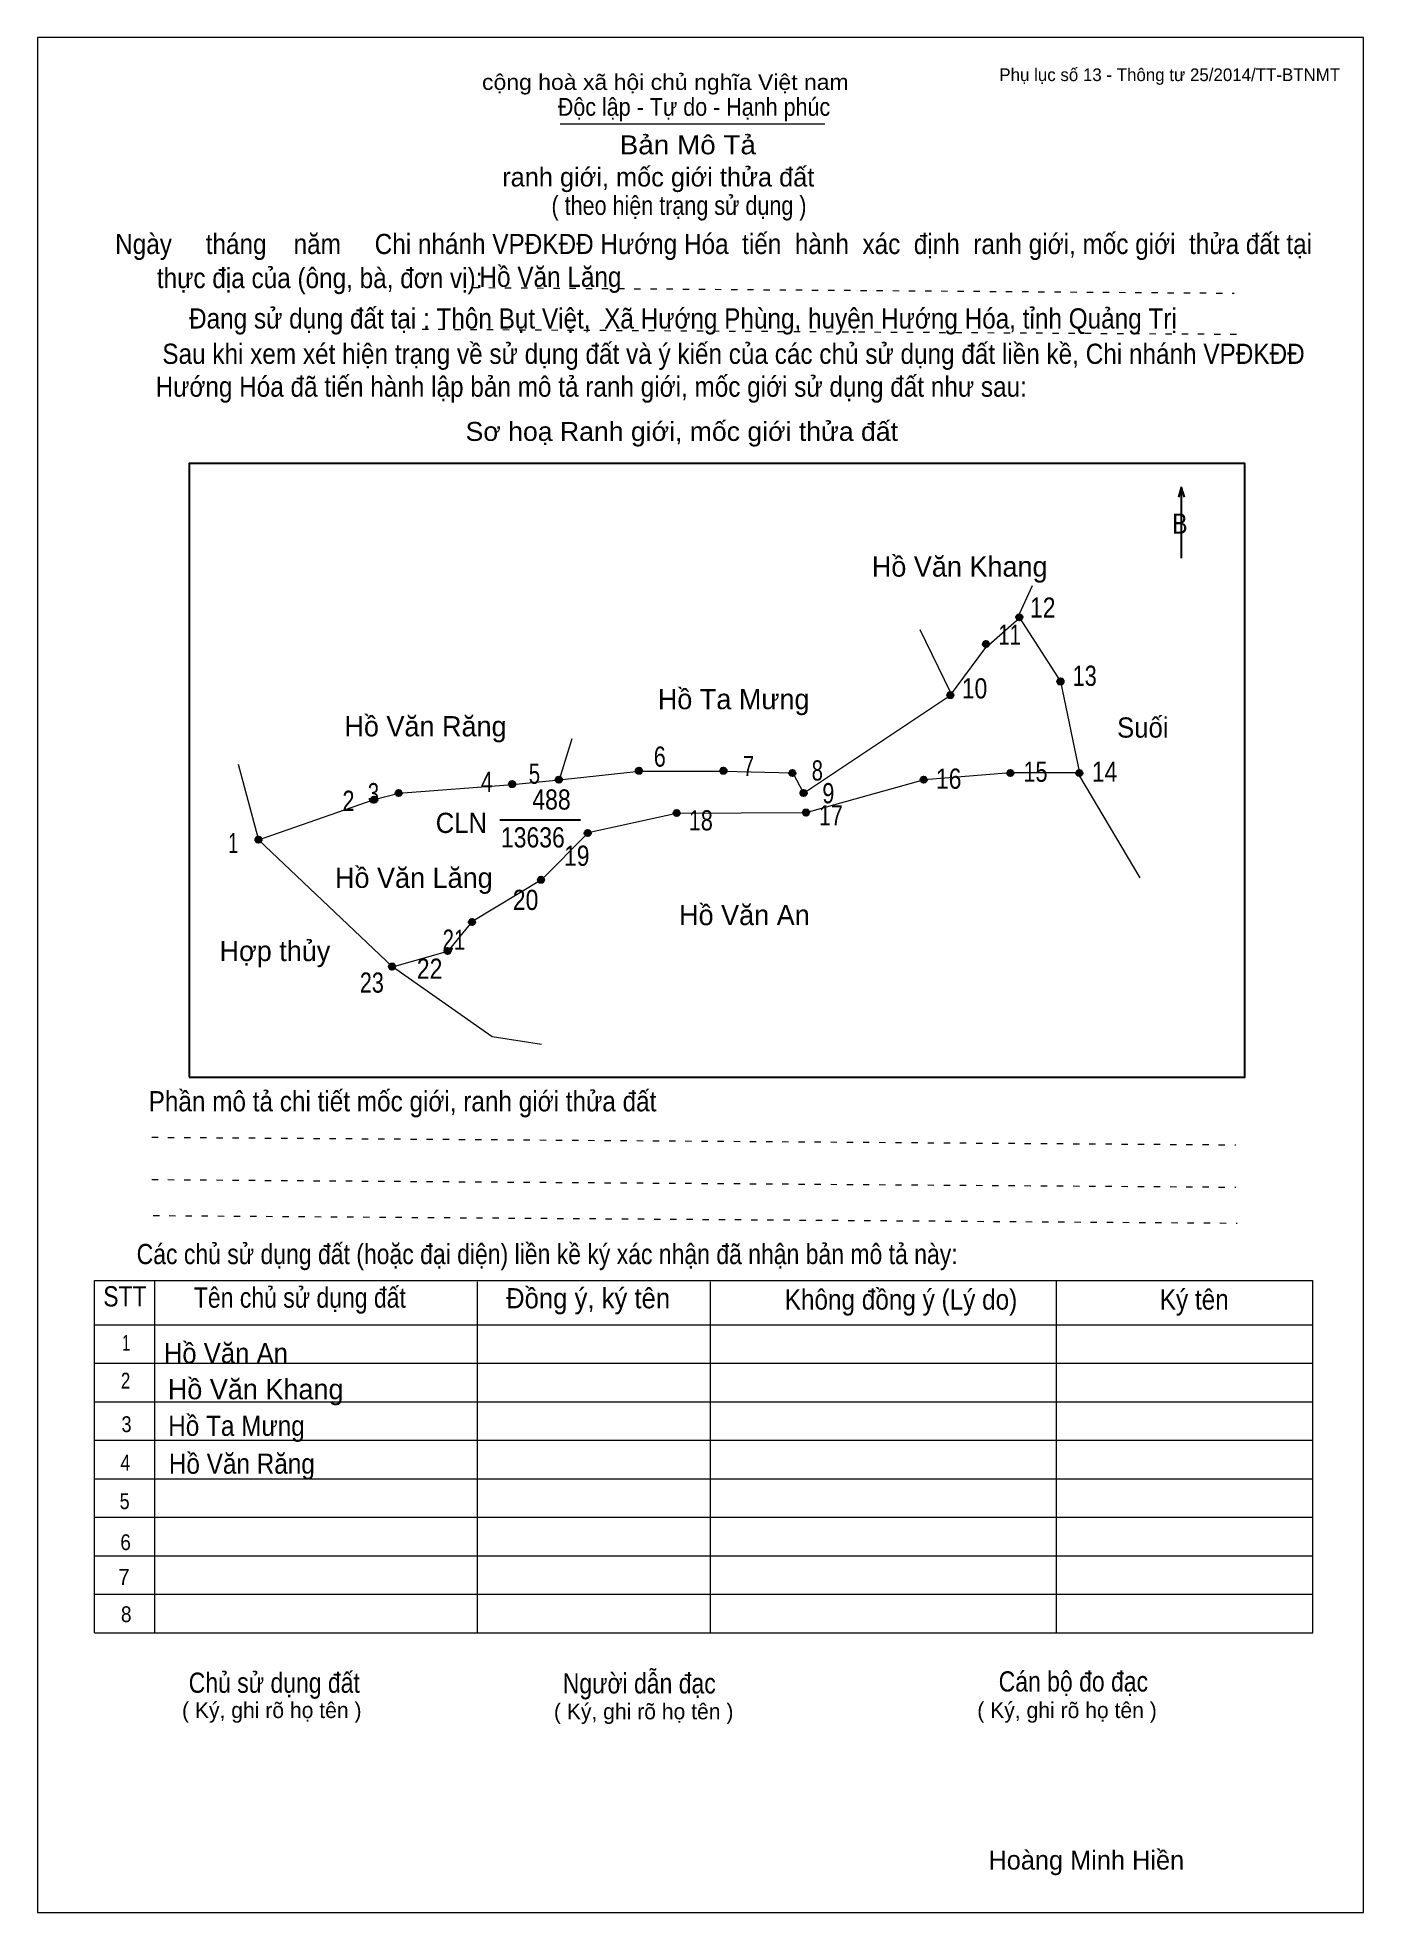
# Model space of a CAD drawing. Header units: centimetres. Extents: x 0 to 21, y 0 to 29.7.
import ezdxf
from ezdxf.enums import TextEntityAlignment as Align

# ---------------------------------------------------------------- set-up
doc = ezdxf.new("R2010")
doc.units = ezdxf.units.CM
doc.header["$LTSCALE"] = 0.13
doc.linetypes.add('DOTTED', pattern=[1.5, 0.3, -1.2])
for name, color, linetype, lineweight in [('1', 7, 'Continuous', 13), ('32', 7, 'Continuous', 25), ('33', 7, 'Continuous', 25), ('6', 7, 'Continuous', 13), ('62', 7, 'Continuous', 13)]:
    doc.layers.add(name, color=color, linetype=linetype, lineweight=lineweight)
doc.layers.add('34', color=7, linetype='Continuous')
doc.layers.add('63', color=7, linetype='Continuous')

msp = doc.modelspace()

# ---------------------------------------------------------------- hatches: boundary and pattern name
at = {"layer": '32'}
for points in [[(15.5988, 20.5156, 1), (15.4988, 20.5156, 1)], [(15.0703, 20.0928, 1), (14.9703, 20.0928, 1)], [(14.5066, 19.2825, 1), (14.4066, 19.2825, 1)], [(16.2509, 19.4995, 1), (16.1509, 19.4995, 1)], [(9.5744, 18.0847, 1), (9.4744, 18.0847, 1)], [(10.9131, 18.0847, 1), (10.8131, 18.0847, 1)], [(7.5663, 17.8733, 1), (7.4663, 17.8733, 1)], [(8.3061, 17.9438, 1), (8.2061, 17.9438, 1)], [(12.0053, 18.0495, 1), (11.9053, 18.0495, 1)], [(14.0839, 17.9438, 1), (13.9839, 17.9438, 1)], [(15.4579, 18.0495, 1), (15.3579, 18.0495, 1)], [(16.55, 18.0495, 1), (16.45, 18.0495, 1)], [(5.382, 17.6267, 1), (5.282, 17.6267, 1)], [(5.7695, 17.7324, 1), (5.6695, 17.7324, 1)], [(12.1814, 17.7324, 1), (12.0814, 17.7324, 1)], [(10.1733, 17.4153, 1), (10.0733, 17.4153, 1)], [(12.2209, 17.4231, 1), (12.1209, 17.4231, 1)], [(3.55, 16.9925, 1), (3.45, 16.9925, 1)], [(8.7641, 17.0982, 1), (8.6641, 17.0982, 1)], [(8.0243, 16.3584, 1), (7.9243, 16.3584, 1)], [(6.9321, 15.689, 1), (6.8321, 15.689, 1)], [(6.5446, 15.231, 1), (6.4446, 15.231, 1)], [(5.6638, 14.9844, 1), (5.5638, 14.9844, 1)]]:
    msp.add_hatch(color=256, dxfattribs=at).paths.add_polyline_path(points)

# ---------------------------------------------------------------- linework, layer by layer
at = {"layer": '1'}
for p, q in [((15.55, 20.57), (15.76, 21.02)), ((14.46, 19.33), (13.98, 20.32)), ((16.5, 18), (17.46, 16.39))]:
    msp.add_line(p, q, dxfattribs=at)
msp.add_lwpolyline([(21, 0), (21, 29.7), (0, 29.7), (0, 0)], close=True, dxfattribs=at)
msp.add_lwpolyline([(14.46, 19.28), (15.02, 20.04), (15.55, 20.51)], dxfattribs=at)
at = {"layer": '32'}
for centre in [(15.5488, 20.5156), (15.0203, 20.0928), (14.4566, 19.2825), (16.2009, 19.4995), (9.5244, 18.0847), (10.8631, 18.0847), (7.5163, 17.8733), (8.2561, 17.9438), (11.9553, 18.0495), (14.0339, 17.9438), (15.4079, 18.0495), (16.5, 18.0495), (5.332, 17.6267), (5.7195, 17.7324), (12.1314, 17.7324), (10.1233, 17.4153), (12.1709, 17.4231), (3.5, 16.9925), (8.7141, 17.0982), (7.9743, 16.3584), (6.8821, 15.689), (6.4946, 15.231), (5.6138, 14.9844)]:
    msp.add_circle(centre, 0.05, dxfattribs=at)
at = {"layer": '33'}
msp.add_line((7.32, 17.31), (8.6, 17.31), dxfattribs=at)
at = {"layer": '6'}
msp.add_line((8.46, 18.59), (8.26, 17.94), dxfattribs=at)
for points in [[(15.55, 20.51), (16.2, 19.5), (16.5, 18.05)], [(8.26, 17.94), (9.53, 18.08), (10.86, 18.08), (11.96, 18.05), (12.13, 17.73), (14.46, 19.28)], [(3.18, 18.19), (3.5, 16.99), (5.62, 14.98), (6.5, 15.23)], [(3.5, 16.99), (5.33, 17.63), (5.72, 17.73), (7.52, 17.87), (8.26, 17.94)], [(16.5, 18.05), (15.41, 18.05), (14.04, 17.94), (12.17, 17.42), (10.12, 17.41), (8.72, 17.1), (7.98, 16.36), (6.88, 15.69), (6.5, 15.23)], [(7.98, 13.75), (7.2, 13.87), (5.62, 14.98)]]:
    msp.add_lwpolyline(points, dxfattribs=at)
at = {"layer": '62'}
for p, q in [((8.28, 28.33), (12.47, 28.33)), ((0.9, 10.01), (20.2, 10.01)), ((0.9, 4.43), (0.9, 10.01)), ((1.86, 4.43), (1.86, 10.01)), ((6.97, 4.43), (6.97, 9.99)), ((10.66, 4.43), (10.66, 9.99)), ((16.14, 4.43), (16.14, 10.01)), ((20.2, 4.43), (20.2, 10.01)), ((0.9, 9.31), (20.2, 9.31)), ((0.9, 8.7), (20.2, 8.7)), ((0.9, 8.09), (20.2, 8.09)), ((0.9, 7.48), (20.2, 7.48)), ((0.9, 6.87), (20.2, 6.87)), ((0.9, 6.26), (20.2, 6.26)), ((0.9, 5.65), (20.2, 5.65)), ((0.9, 5.04), (20.2, 5.04)), ((0.9, 4.43), (20.2, 4.43))]:
    msp.add_line(p, q, dxfattribs=at)
at = {"layer": '62', "linetype": 'DOTTED'}
for p, q in [((6.89, 25.74), (18.95, 25.65)), ((6.09, 25.08), (19.04, 25)), ((1.81, 12.28), (18.98, 12.16)), ((1.81, 11.61), (18.98, 11.49)), ((1.83, 11.04), (19, 10.92))]:
    msp.add_line(p, q, dxfattribs=at)
at = {"layer": '62', "lineweight": 25}
for p, q in [((18.11, 22.58), (18.11, 21.45)), ((18.11, 22.57), (18.07, 22.42)), ((18.11, 22.57), (18.16, 22.42))]:
    msp.add_line(p, q, dxfattribs=at)
msp.add_lwpolyline([(2.4, 13.23), (19.12, 13.23), (19.12, 22.95), (2.4, 22.95)], close=True, dxfattribs=at)

# ---------------------------------------------------------------- texts
at = {"layer": '32'}
for s, width, p in [('12', 0.85, (15.92, 20.51)), ('11', 0.75, (15.395, 20.08)), ('13', 0.8, (16.585, 19.43)), ('10', 0.85, (14.84, 19.23)), ('6', 0.8, (9.855, 18.15)), ('5', 0.75, (7.87, 17.88)), ('7', 0.75, (11.26, 18)), ('8', 0.75, (12.35, 17.93)), ('16', 0.85, (14.43, 17.8)), ('15', 0.8, (15.805, 17.91)), ('14', 0.85, (16.9, 17.91)), ('3', 0.75, (5.32, 17.57)), ('4', 0.8, (7.115, 17.75)), ('9', 0.8, (12.525, 17.57)), ('2', 0.8, (4.925, 17.45)), ('17', 0.8, (12.565, 17.22)), ('18', 0.8, (10.505, 17.14)), ('1', 0.65, (3.1, 16.78)), ('19', 0.85, (8.54, 16.58)), ('20', 0.85, (7.73, 15.88)), ('21', 0.75, (6.595, 15.25)), ('23', 0.8, (5.295, 14.57)), ('22', 0.85, (6.21, 14.79))]:
    msp.add_text(s, height=0.32, dxfattribs=dict(at, width=width)).set_placement(p, align=Align.CENTER)
at = {"layer": '33'}
for s, p in [('Hồ Văn Khang', (14.605, 21.16)), ('Hồ Ta Mưng', (11.025, 19.06)), ('Hồ Văn Răng', (6.145, 18.63)), ('Hồ Văn Lăng', (5.96, 16.23)), ('Hồ Văn An', (11.195, 15.64)), ('Hợp thủy', (3.76, 15.07)), ('Hồ Văn Khang', (3.455, 8.13))]:
    msp.add_text(s, height=0.32, dxfattribs=at).set_placement(p, align=Align.CENTER)
for s, width, p in [('Suối', 0.95, (17.505, 18.61)), ('488', 0.85, (8.14, 17.47)), ('13636', 0.85, (7.845, 16.87))]:
    msp.add_text(s, height=0.32, dxfattribs=dict(at, width=width)).set_placement(p, align=Align.CENTER)
at = {"layer": '33', "width": 0.95}
msp.add_text('CLN', height=0.32, dxfattribs=at).set_placement((7.12, 17.1), align=Align.RIGHT)
at = {"layer": '34'}
for s, width, p in [('Hồ Văn Lăng', 0.9, (7, 25.75)), ('Hồ Văn An', 0.95, (2, 8.7)), ('Hồ Ta Mưng', 0.9, (2.07, 7.55)), ('Hồ Văn Răng', 0.9, (2.08, 6.95))]:
    msp.add_text(s, height=0.32, dxfattribs=dict(at, width=width)).set_placement(p)
at = {"layer": '62'}
for s, height, width, p in [('cộng hoà xã hội chủ nghĩa Việt nam', 0.2474, 1.1, (7.04, 28.87)), ('Độc lập - Tự do - Hạnh phúc', 0.2828, 0.9, (8.24, 28.46)), ('Bản Mô Tả', 0.3, 1.1, (9.22, 27.85)), ('( theo hiện trạng sử dụng )', 0.3, 0.85, (8.14, 26.89)), ('Ngày     tháng    năm     Chi nhánh VPĐKĐĐ Hướng Hóa  tiến  hành  xác  định  ranh giới, mốc giới  thửa đất tại ', 0.32, 0.9, (1.23, 26.27)), ('thực địa của (ông, bà, đơn vị): ', 0.32, 0.9, (1.89, 25.73)), ('Đang sử dụng đất tại : Thôn Bụt Việt,  Xã Hướng Phùng, huyện Hướng Hóa, tỉnh Quảng Trị', 0.32, 0.9, (2.4, 25.09)), (' Sau khi xem xét hiện trạng về sử dụng đất và ý kiến của các chủ sử dụng đất liền kề, Chi nhánh VPĐKĐĐ ', 0.32, 0.9, (1.87, 24.53)), ('Hướng Hóa đã tiến hành lập bản mô tả ranh giới, mốc giới sử dụng đất như sau:', 0.32, 0.9, (1.87, 24.01)), ('Sơ hoạ Ranh giới, mốc giới thửa đất', 0.3, 1.05, (6.78, 23.31)), ('B', 0.32, 0.85, (17.97, 21.84)), ('Phần mô tả chi tiết mốc giới, ranh giới thửa đất ', 0.32, 0.9, (1.76, 12.69)), ('Các chủ sử dụng đất (hoặc đại diện) liền kề ký xác nhận đã nhận bản mô tả này:', 0.32, 0.85, (1.57, 10.27))]:
    msp.add_text(s, height=height, dxfattribs=dict(at, width=width)).set_placement(p)
msp.add_text('ranh giới, mốc giới thửa đất', height=0.3, dxfattribs=at).set_placement((7.36, 27.34))
for s, height, width, p in [('STT', 0.32, 0.85, (1.385, 9.6)), ('Tên chủ sử dụng đất', 0.32, 0.85, (4.155, 9.58)), ('Đồng ý, ký tên', 0.32, 0.95, (8.72, 9.57)), ('Không đồng ý (Lý do)', 0.32, 0.9, (13.675, 9.55)), ('Ký tên', 0.32, 0.9, (18.32, 9.55)), ('1', 0.25, 0.7, (1.405, 8.9)), ('2', 0.25, 0.8, (1.395, 8.3)), ('3', 0.25, 0.85, (1.41, 7.61)), ('4', 0.25, 0.85, (1.39, 7)), ('5', 0.25, 0.85, (1.38, 6.39)), ('6', 0.25, 0.9, (1.395, 5.74)), ('7', 0.25, 0.95, (1.37, 5.19)), ('8', 0.25, 0.9, (1.405, 4.6)), ('Người dẫn đạc', 0.32, 0.85, (9.53, 3.47)), ('Chủ sử dụng đất', 0.32, 0.85, (3.75, 3.48)), ('Cán bộ đo đạc', 0.32, 0.85, (16.405, 3.5))]:
    msp.add_text(s, height=height, dxfattribs=dict(at, width=width)).set_placement(p, align=Align.CENTER)
for p in [(3.71, 3.08), (9.6, 3.06), (16.305, 3.08)]:
    msp.add_text('( Ký, ghi rõ họ tên )', height=0.25, dxfattribs=at).set_placement(p, align=Align.CENTER)
at = {"layer": '63'}
msp.add_text('Phụ lục số 13 - Thông tư 25/2014/TT-BTNMT', height=0.2, dxfattribs=at).set_placement((20.63, 29.01), align=Align.RIGHT)
msp.add_text('Hoàng Minh Hiền', height=0.3, dxfattribs=at).set_placement((16.61, 0.68), align=Align.CENTER)

doc.saveas('drawing.dxf')
